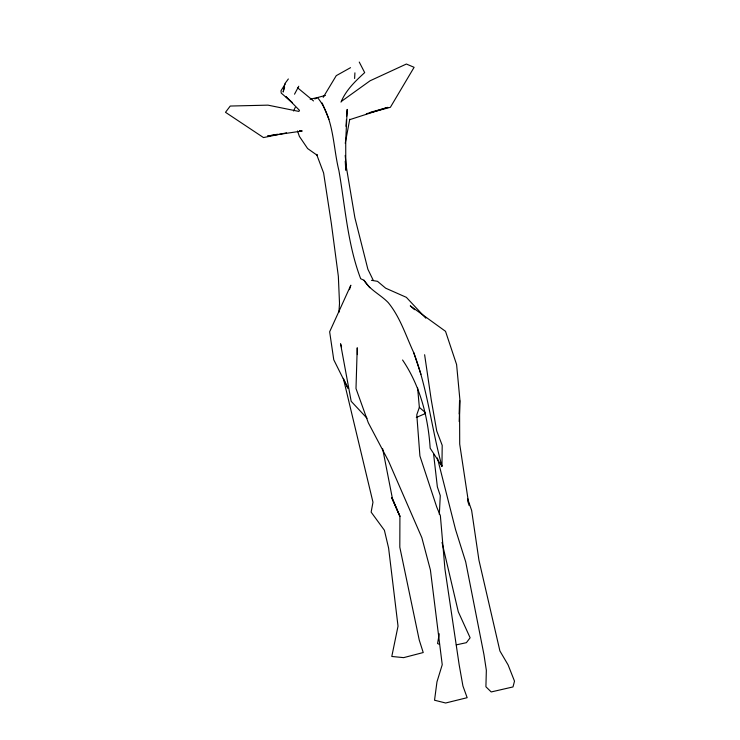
<?xml version="1.0" encoding="UTF-8"?>
<svg xmlns="http://www.w3.org/2000/svg" width="740" height="740" viewBox="0 0 740 740"><rect width="100%" height="100%" fill="white"/><g stroke="black" fill="none" stroke-linecap="round" stroke-linejoin="round"><path stroke-width="1.11" d="M439.32 514.457L440.282 495.643L437.358 486.883L433.575 453.842M459.161 413.984L459.559 400.423L459.707 444.111L468.938 505.272M459.17 421.55L460.003 400.895L456.599 364.552L445.526 331.326L410.256 305.824L414.539 309.681M354.617 78.477L354.913 72.844M338.901 312.41L339.512 303.326L338.346 276.288L331.335 223.378L323.602 172.947L316.609 154.355L317.34 155.4L307.627 148.555L299.395 136.41L297.508 130.962M345.969 126.309L346.45 119.547M346.699 116.171L347.19 109.409L345.719 140.924L345.784 170.209L345.238 161.218M439.264 633.791L437.571 643.56L439.477 644.337M345.238 143.338L349.761 119.223M294.52 94.193L298.775 86.238M284.595 87.098L283.133 92.056L284.863 83.694L288.35 78.967M349.474 289.636L350.834 285.224L329.651 331.798L333.759 359.76L347.911 388.176L343.341 378.362L372.979 502.238L371.138 512.135L384.393 530.256L388.602 548.062L398.028 626.16L391.793 656.463L403.651 657.638L423.225 652.541L419.247 640.063L399.813 547.184L399.914 516.344L391.728 497.687L399.914 516.344L392.385 498.344L382.654 448.718M417.619 387.954L419.349 407.361L416.786 414.779L419.913 455.979L436.748 507.113L440.374 515.688L444.953 569.143L459.179 664.909L462.935 686.008L467.153 697.691L445.647 703L434.537 700.225L436.961 681.873L442.233 664.724L430.412 570.004L421.828 537.638L388.546 461.131L368.307 422.771L355.996 388.546L357.235 347.772L357.392 354.608M293.595 111.009L295.251 107.42M340.992 102.139C346.024 89.947 355.293 81.243 364.681 72.603L359.242 62.049M323.195 97.347L336.256 75.656L350.547 67.673M285.168 84.083L280.978 90.77L281.228 93.092L292.43 102.767L285.992 96.607L299.487 110.362L298.886 111.425L267.973 105.145L230.242 106.042L225.497 112.304L263.486 137.575L286.546 132.849M341.621 101.232L370.065 80.79L406.38 64.029L414.104 67.312L390.368 107.309L366.346 113.747M314.833 98.966L317.506 97.55L325.415 95.423M416.305 417.48L425.565 413.447M349.521 119.723L387.825 107.374L370.518 112.286M310.134 99.197L317.506 97.55C334.073 117.734 332.852 146.344 338.911 170.616C345.219 206.691 347.596 244.293 360.676 278.73L363.988 280.257C369.815 289.95 380.508 294.622 388.204 302.568C400.183 317.183 405.853 335.664 413.716 352.601C427.72 389.296 431.522 428.617 441.956 466.293L430.162 448.2C428.173 417.221 420.144 385.919 402.569 359.992M456.275 644.873L466.394 642.672L470.131 637.778L458.291 611.786L442.021 542.411M277.546 134.236L267.565 136.058L302.225 131.008L299.524 130.536M371.425 280.312L377.511 281.329L385.642 288.175L406.362 297.341L425.824 318.172M297.517 87.736L313.501 100.945M419.358 407.351L425.463 412.717M367.031 418.248L351.186 401.321L340.548 343.758L341.575 346.995M363.988 280.257L369.796 287.712M373.33 280.46L367.882 269.249L354.886 217.754L346.422 167.508L345.192 155.419M322.168 102.98L328.949 119.334M440.846 463.101L441.956 466.293L442.196 445.332L436.72 430.939L431.207 399.582L424.621 354.728M413.706 352.601L420.949 374.32M437.396 457.977L455.553 529.581L465.7 561.873L483.941 654.548L486.346 670.283L485.912 686.766L491.212 691.946L512.996 686.933L514.504 681.152L508.093 664.909L499.907 650.969L478.937 560.143L471.639 510.434L467.578 498.668L468.318 503.172"/></g></svg>
